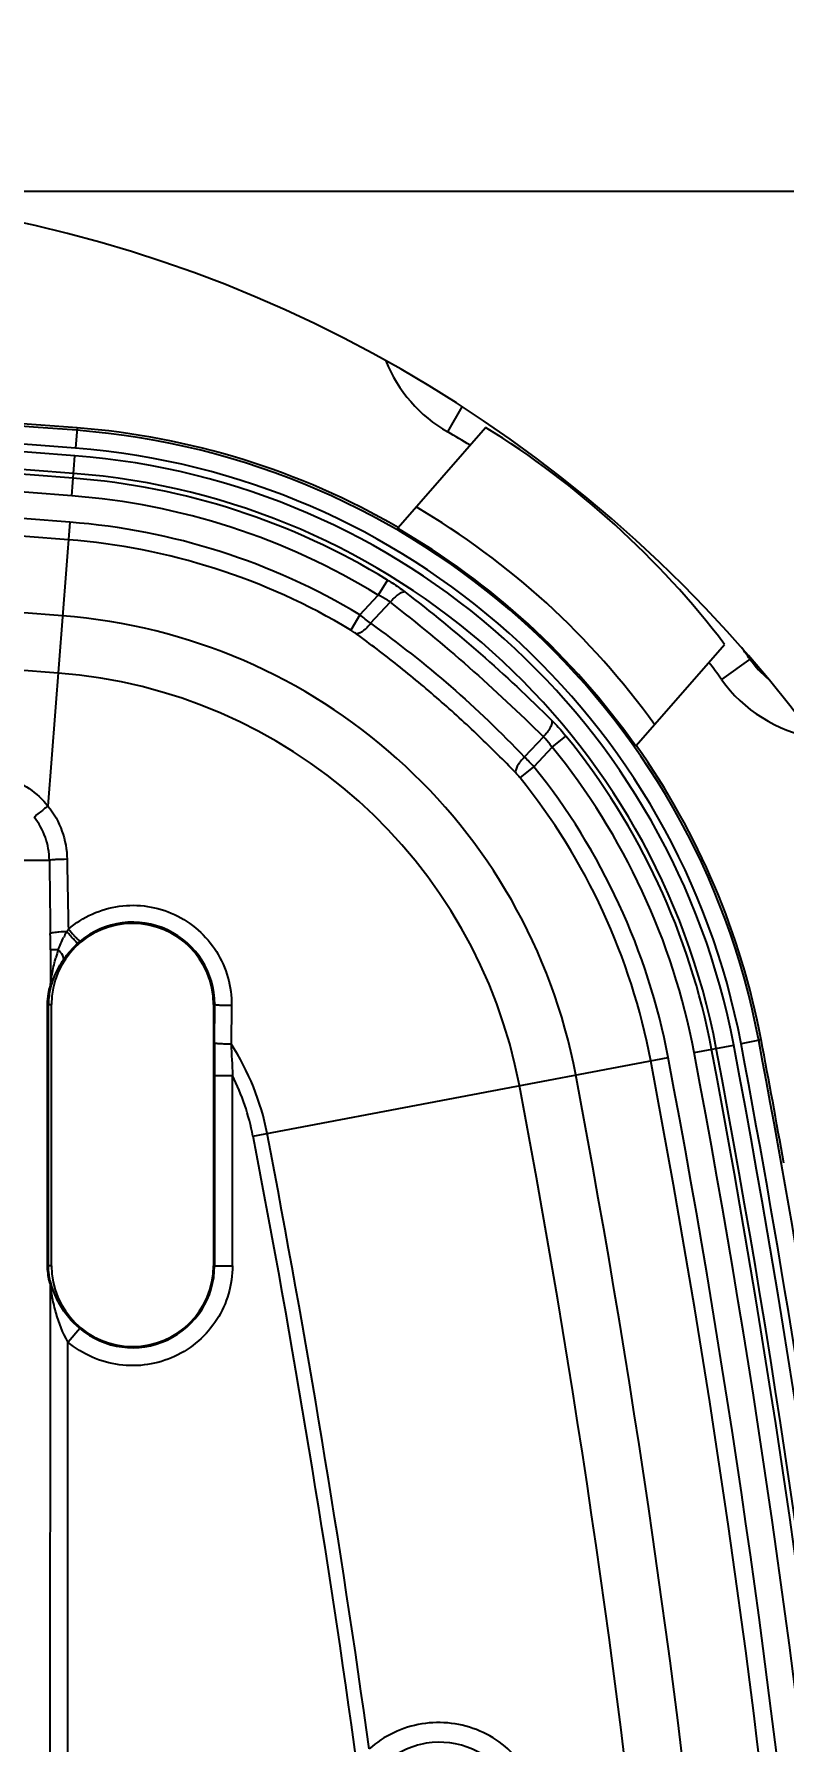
# Model space of a CAD drawing. Header units: millimetres. Extents: x 309 to 11345, y -1340 to 1318.
# Drawn here: x 10922.3 to 10964.1, y -428.5 to -333.2 of the extents above; entities that cross this region are included whole.
import ezdxf

# ---------------------------------------------------------------- set-up
doc = ezdxf.new("R2010")
doc.units = ezdxf.units.MM
doc.header["$LTSCALE"] = 16.335
doc.header["$PDMODE"] = 3
doc.header["$PDSIZE"] = 0.3125
doc.linetypes.add('HIDDEN', pattern=[0.2, 0.1, -0.1])
doc.layers.get('0').update_dxf_attribs({"linetype": 'CONTINUOUS'})
doc.layers.get('Defpoints').update_dxf_attribs({"linetype": 'CONTINUOUS'})
doc.layers.add('DEFAULT_2', color=8, linetype='HIDDEN')
doc.styles.get("Standard").update_dxf_attribs({"font": 'txt', "width": 0.8})
doc.dimstyles.new('STANDARD$0', dxfattribs={"dimscale": 2, "dimtxt": 3, "dimasz": 3, "dimexe": 1.25, "dimexo": 0.625, "dimgap": 0.5, "dimtad": 0, "dimdsep": 46, "dimlunit": 6, "dimtxsty": 'Standard', "dimblk": 'CLOSEDBLANK', "dimcen": 0, "dimclrt": 2, "dimazin": 2, "dimtfac": 2, "dimtmove": 1, "dimatfit": 3, "dimfxl": 0, "dimtolj": 1, "dimtzin": 0, "dimarcsym": 0})

# ---------------------------------------------------------------- blocks, each defined once
blk = doc.blocks.new('_ClosedBlank')
at = {"color": 0, "linetype": 'ByBlock', "lineweight": -2}
for p, q in [((-1, 0.1667), (0, 0)), ((-1, 0.1667), (-1, -0.1667)), ((0, 0), (-1, -0.1667))]:
    blk.add_line(p, q, dxfattribs=at)
blk = doc.blocks.new('*D579')
at = {"color": 4, "lineweight": -2}
for p, q in [((10560.464, -415.746), (10560.464, -306.518)), ((10980.464, -415.746), (10980.464, -306.518)), ((10580.464, -309.018), (10740.501, -309.018)), ((10960.464, -309.018), (10812.501, -309.018))]:
    blk.add_line(p, q, dxfattribs=at)
at = {"layer": 'Defpoints', "color": 0}
for p in [(10980.464, -309.018), (10560.464, -416.996), (10980.464, -416.996)]:
    blk.add_point(p, dxfattribs=at)
at = {"color": 4, "lineweight": -2, "xscale": 20, "yscale": 20, "zscale": 20, "rotation": 180}
blk.add_blockref('_ClosedBlank', (10560.464, -309.018), dxfattribs=at)
at = {"color": 4, "lineweight": -2, "xscale": 20, "yscale": 20, "zscale": 20}
blk.add_blockref('_ClosedBlank', (10980.464, -309.018), dxfattribs=at)
at = {"color": 6, "insert": (10776.501, -309.018), "char_height": 20, "attachment_point": 5}
blk.add_mtext('\\A1;420.00', dxfattribs=at)
blk = doc.blocks.new('*D580')
at = {"color": 4, "lineweight": -2}
for p, q in [((10862.224, -341.996), (11014.614, -341.996)), ((11012.114, -361.996), (11012.114, -428.04)), ((11012.114, -641.996), (11012.114, -500.04)), ((10887.434, -661.996), (11014.614, -661.996))]:
    blk.add_line(p, q, dxfattribs=at)
at = {"layer": 'Defpoints', "color": 0}
for p in [(10860.974, -341.996), (10886.184, -661.996), (11012.114, -661.996)]:
    blk.add_point(p, dxfattribs=at)
at = {"color": 4, "lineweight": -2, "xscale": 20, "yscale": 20, "zscale": 20}
for p, rotation in [((11012.114, -341.996), 90), ((11012.114, -661.996), 270)]:
    blk.add_blockref('_ClosedBlank', p, dxfattribs=dict(at, rotation=rotation))
at = {"color": 6, "insert": (11012.114, -464.04), "char_height": 20, "attachment_point": 5, "rotation": 90}
blk.add_mtext('\\A1;320.00', dxfattribs=at)

msp = doc.modelspace()

# ---------------------------------------------------------------- linework, layer by layer
at = {"color": 7, "linetype": 'Continuous'}
for p, q in [((10945.395, -355.435), (10946.202, -354.025)), ((10924.731, -355.207), (10924.643, -356.345)), ((10942.63, -360.766), (10947.51, -355.179)), ((10924.439, -358.998), (10924.611, -356.761)), ((10924.326, -360.47), (10923.109, -376.302)), ((10942.042, -363.694), (10941.526, -364.536)), ((10940.498, -365.638), (10941.526, -364.536)), ((10940.498, -365.638), (10939.989, -366.484)), ((10941.095, -366.109), (10942.196, -364.929)), ((10955.912, -372.921), (10960.835, -367.286)), ((10962.305, -368.066), (10960.658, -369.241)), ((10950.733, -372.435), (10949.676, -373.568)), ((10951.221, -373.023), (10951.987, -372.4)), ((10951.221, -373.023), (10950.204, -374.113)), ((10949.435, -374.731), (10950.204, -374.113)), ((10915.356, -379.325), (10923.192, -379.325)), ((10923.247, -384.328), (10923.247, -386.338)), ((10923.685, -384.328), (10923.247, -384.328)), ((10923.087, -401.949), (10923.087, -387.369)), ((10923.087, -387.369), (10923.311, -387.369)), ((10923.139, -401.949), (10923.139, -387.369)), ((10923.311, -401.949), (10923.311, -387.369)), ((10932.338, -387.369), (10932.338, -401.949)), ((10932.405, -387.369), (10932.338, -387.369)), ((10932.399, -389.516), (10932.405, -387.369)), ((10933.345, -387.423), (10933.319, -389.57)), ((10959.137, -390.058), (10961.341, -389.64)), ((10962.873, -389.35), (10961.751, -389.563)), ((10934.54, -394.72), (10957.686, -390.333)), ((10932.397, -391.338), (10932.397, -401.949)), ((10932.397, -391.338), (10933.401, -391.338)), ((10933.401, -401.948), (10933.401, -391.338)), ((10923.311, -401.949), (10923.087, -401.949)), ((10932.338, -401.949), (10933.401, -401.948)), ((10923.219, -501.993), (10923.246, -402.978)), ((10924.884, -405.45), (10924.238, -406.218)), ((10924.227, -501.996), (10924.227, -406.212))]:
    msp.add_line(p, q, dxfattribs=at)
for centre, radius, start, end in [((10905.464, -416.996), 75, 0, 90), ((10770.464, -2362.171), 2012.747, 85.604565, 94.395435), ((10770.464, -2362.171), 2011.743, 85.604565, 94.395435), ((10770.464, -2362.171), 2011.326, 85.604565, 94.395435), ((10949.368, -348.491), 8, 201.81367, 240.22143), ((10770.464, -2362.171), 2010.339, 85.604565, 94.395435), ((10770.464, -2362.171), 2010.069, 85.604565, 94.395435), ((10770.464, -2362.171), 2009.082, 85.604565, 94.395435), ((10770.464, -2362.171), 2012.885, 85.604565, 86.297036), ((10770.464, -2362.171), 2007.606, 85.604565, 94.395435), ((10921.504, -397.187), 41.967, 10.72729, 85.60457), ((10921.504, -397.187), 42.105, 59.8845, 85.60457), ((10921.504, -397.187), 49.407, 37.24434, 58.23958), ((10770.464, -2362.171), 2006.619, 85.604565, 94.395435), ((10921.504, -397.187), 48.105, 58.49581, 60.22143), ((10921.504, -397.187), 40.546, 10.72729, 85.60457), ((10921.504, -397.187), 40.963, 10.72729, 85.60457), ((10921.504, -397.187), 39.289, 58.48271, 85.60457), ((10921.504, -397.187), 39.559, 10.72729, 85.60457), ((10921.504, -397.187), 38.302, 58.48271, 85.60457), ((10770.464, -2362.171), 2002.364, 85.604565, 94.395435), ((10921.504, -397.187), 43.605, 35.67194, 59.50095), ((10921.504, -397.187), 36.826, 58.94968, 85.60457), ((10921.504, -397.187), 42.052, 35.1756, 59.89841), ((10921.504, -397.187), 35.839, 58.94995, 85.60457), ((10770.464, -2362.171), 1999.166, 85.604565, 94.395435), ((10921.504, -397.187), 31.584, 10.72729, 85.60457), ((10930.563, -378.871), 16.547, 50.46787, 53.10027), ((10921.504, -397.187), 50.058, 35.51724, 36.40977), ((10921.504, -397.187), 48.105, 35.51724, 36.92508), ((10967.17, -364.594), 6.046, 215.51724, 229.96342), ((10921.504, -397.187), 28.386, 10.7273, 85.60456), ((10967.17, -364.594), 8, 215.51724, 260.31428), ((10921.504, -397.187), 39.289, 10.72729, 39.11686), ((10921.504, -397.187), 38.302, 10.72729, 39.11686), ((10921.504, -397.187), 42.105, 10.72729, 35.19297), ((10937.534, -385.873), 17.287, 42.86702, 45.38117), ((10921.504, -397.187), 36.826, 10.72729, 38.79871), ((10921.504, -397.187), 35.839, 10.72729, 38.79876), ((11896.793, -369.746), 973.647, 180.563696, 180.804309), ((11496.414, -370.948), 572.296, 180.83383, 181.22339), ((10927.825, -387.369), 4.514, 0, 180), ((10927.834, -387.355), 4.571, 359.82419, 129.8185), ((10858.913, -384.276), 64.334, 0.49667, 0.76773), ((10853.158, -384.321), 70.089, 359.99479, 0.49326), ((10924.367, -392.399), 9.083, 91.29062, 93.92846), ((10928.759, -386.084), 5.365, 151.89611, 152.83124), ((10928.431, -385.906), 4.992, 148.77424, 151.9239), ((10929.009, -385.971), 5.525, 149.49776, 151.30499), ((10933.052, -375.762), 11.503, 220.06649, 222.353), ((10928.167, -387.743), 5.082, 129.89308, 132.03067), ((10931.525, -386.971), 8.274, 161.36703, 164.42095), ((11566.545, -391.245), 634.148, 179.843775, 180.008429), ((10921.432, -397.253), 14.153, 10.93378, 32.87412), ((10368.264, -501.996), 603.626, 349.272711, 10.727289), ((10368.264, -501.996), 604.043, 7.183154, 10.727289), ((10368.264, -501.996), 605.047, 7.171171, 10.727289), ((10368.264, -501.996), 605.185, 10.06455, 10.727289), ((10368.264, -501.996), 598.919, 349.272711, 10.727289), ((10368.264, -501.996), 599.906, 349.272711, 10.727289), ((10368.264, -501.996), 601.382, 349.272711, 10.727289), ((10368.264, -501.996), 602.369, 349.272711, 10.727289), ((10368.264, -501.996), 602.639, 349.272711, 10.727289), ((10921.393, -397.264), 13.39, 10.95248, 26.26388), ((10368.264, -501.996), 594.664, 349.272711, 10.727289), ((10368.264, -501.996), 591.466, 349.272711, 10.727289), ((10272.621, -522.083), 674.07, 7.872872, 10.89149), ((10272.744, -522.064), 674.738, 7.935565, 10.891806), ((10927.825, -401.949), 4.514, 180, 0), ((10927.825, -401.949), 4.572, 229.97242, 0.00127)]:
    msp.add_arc(centre, radius, start, end, dxfattribs=at)
for points, knots in [([(10942.042, -363.694), (10942.128, -363.747), (10942.46, -363.956), (10942.782, -364.183), (10943.014, -364.361)], [0, 0, 0, 0, 0.255576, 1, 1, 1, 1]), ([(10942.196, -364.929), (10942.145, -364.893), (10941.93, -364.748), (10941.703, -364.622), (10941.526, -364.536)], [0, 0, 0, 0, 0.240677, 1, 1, 1, 1]), ([(10943.014, -364.361), (10942.96, -364.353), (10942.824, -364.386), (10942.528, -364.555), (10942.325, -364.767), (10942.196, -364.929)], [0, 0, 0, 0, 0.159409, 0.392328, 1, 1, 1, 1]), ([(10943.014, -364.361), (10944.451, -365.469), (10947.267, -367.764), (10949.913, -370.253), (10951.202, -371.532)], [0, 0, 0, 0, 0.49981, 1, 1, 1, 1]), ([(10942.196, -364.929), (10943.688, -366.098), (10946.616, -368.51), (10949.382, -371.106), (10950.733, -372.435)], [0, 0, 0, 0, 0.500037, 1, 1, 1, 1]), ([(10940.301, -366.691), (10940.277, -366.673), (10940.175, -366.6), (10940.07, -366.533), (10939.989, -366.484)], [0, 0, 0, 0, 0.241165, 1, 1, 1, 1]), ([(10941.095, -366.109), (10940.973, -366.271), (10940.778, -366.484), (10940.49, -366.66), (10940.355, -366.697), (10940.301, -366.691)], [0, 0, 0, 0, 0.602771, 0.837741, 1, 1, 1, 1]), ([(10949.19, -374.453), (10948.518, -373.76), (10947.126, -372.366), (10944.931, -370.36), (10942.647, -368.454), (10941.077, -367.264), (10940.301, -366.691)], [0, 0, 0, 0, 0.245021, 0.499966, 0.754941, 1, 1, 1, 1]), ([(10941.095, -366.109), (10942.636, -367.216), (10945.628, -369.56), (10948.365, -372.197), (10949.676, -373.569)], [0, 0, 0, 0, 0.49994, 1, 1, 1, 1]), ([(10951.203, -371.532), (10951.218, -371.586), (10951.202, -371.73), (10951.068, -372.051), (10950.88, -372.285), (10950.733, -372.435)], [0, 0, 0, 0, 0.161148, 0.396288, 1, 1, 1, 1]), ([(10951.203, -371.532), (10951.27, -371.598), (10951.543, -371.877), (10951.8, -372.171), (10951.987, -372.4)], [0, 0, 0, 0, 0.242144, 1, 1, 1, 1]), ([(10951.221, -373.023), (10951.183, -372.969), (10951.032, -372.764), (10950.865, -372.57), (10950.733, -372.435)], [0, 0, 0, 0, 0.25681, 1, 1, 1, 1]), ([(10949.676, -373.568), (10949.521, -373.72), (10949.328, -373.951), (10949.191, -374.269), (10949.177, -374.403), (10949.19, -374.453)], [0, 0, 0, 0, 0.625882, 0.850691, 1, 1, 1, 1]), ([(10914.41, -378.787), (10914.463, -378.313), (10914.714, -377.373), (10915.484, -376.138), (10916.581, -375.18), (10917.908, -374.581), (10919.352, -374.391), (10920.789, -374.626), (10922.097, -375.266), (10922.81, -375.928), (10923.109, -376.302)], [0, 0, 0, 0, 0.124839, 0.249827, 0.374853, 0.499845, 0.624849, 0.749867, 0.874928, 1, 1, 1, 1]), ([(10949.435, -374.731), (10949.415, -374.707), (10949.336, -374.611), (10949.254, -374.519), (10949.19, -374.453)], [0, 0, 0, 0, 0.256455, 1, 1, 1, 1]), ([(10923.109, -376.302), (10922.946, -376.431), (10922.69, -376.636), (10922.433, -376.84), (10922.342, -376.918)], [0, 0, 0, 0, 0.633472, 1, 1, 1, 1]), ([(10923.109, -376.302), (10923.445, -376.717), (10923.978, -377.67), (10924.166, -378.742), (10924.178, -379.276)], [0, 0, 0, 0, 0.500193, 1, 1, 1, 1]), ([(10923.192, -379.325), (10923.187, -378.894), (10923.031, -378.028), (10922.609, -377.257), (10922.342, -376.918)], [0, 0, 0, 0, 0.499973, 1, 1, 1, 1]), ([(10924.178, -379.276), (10923.97, -379.278), (10923.684, -379.284), (10923.356, -379.306), (10923.235, -379.316), (10923.192, -379.325)], [0, 0, 0, 0, 0.633001, 0.867175, 1, 1, 1, 1]), ([(10924.248, -383.166), (10924.648, -382.828), (10925.546, -382.258), (10927.077, -381.819), (10928.673, -381.83), (10930.695, -382.437), (10932.77, -384.25), (10933.357, -386.384), (10933.345, -387.423)], [0, 0, 0, 0, 0.125429, 0.251006, 0.376596, 0.502236, 0.751065, 1, 1, 1, 1]), ([(10923.744, -383.337), (10923.632, -383.345), (10923.483, -383.357), (10923.316, -383.388), (10923.26, -383.403), (10923.241, -383.414)], [0, 0, 0, 0, 0.66216, 0.87563, 1, 1, 1, 1]), ([(10924.764, -383.969), (10924.743, -383.954), (10924.685, -383.883), (10924.554, -383.751), (10924.374, -383.55), (10924.235, -383.399), (10924.162, -383.318)], [0, 0, 0, 0, 0.087567, 0.305174, 0.631676, 1, 1, 1, 1]), ([(10924.907, -383.844), (10924.893, -383.846), (10924.852, -383.81), (10924.78, -383.752), (10924.674, -383.644), (10924.595, -383.56), (10924.551, -383.512)], [0, 0, 0, 0, 0.09016, 0.290667, 0.59796, 1, 1, 1, 1]), ([(10923.242, -386.521), (10923.277, -386.402), (10923.348, -386.138), (10923.557, -385.572), (10923.787, -385.146), (10923.973, -384.874)], [0, 0, 0, 0, 0.204746, 0.45365, 1, 1, 1, 1]), ([(10923.247, -386.338), (10923.282, -386.084), (10923.356, -385.549), (10923.479, -385.022), (10923.555, -384.749)], [0, 0, 0, 0, 0.474981, 1, 1, 1, 1]), ([(10923.973, -384.874), (10924.007, -384.8), (10923.917, -384.567), (10923.779, -384.419), (10923.685, -384.328)], [0, 0, 0, 0, 0.382041, 1, 1, 1, 1]), ([(10923.087, -387.369), (10923.087, -387.164), (10923.118, -386.814), (10923.198, -386.473), (10923.247, -386.338)], [0, 0, 0, 0, 0.588735, 1, 1, 1, 1]), ([(10923.242, -386.521), (10923.208, -386.636), (10923.163, -386.918), (10923.139, -387.203), (10923.139, -387.369)], [0, 0, 0, 0, 0.419329, 1, 1, 1, 1]), ([(10932.406, -387.369), (10932.412, -387.376), (10932.443, -387.38), (10932.499, -387.39), (10932.588, -387.398), (10932.758, -387.41), (10933.014, -387.418), (10933.231, -387.422), (10933.345, -387.423)], [0, 0, 0, 0, 0.029121, 0.091219, 0.185545, 0.310905, 0.637405, 1, 1, 1, 1]), ([(10932.399, -389.516), (10932.406, -389.523), (10932.439, -389.528), (10932.496, -389.538), (10932.584, -389.546), (10932.741, -389.556), (10932.989, -389.566), (10933.2, -389.569), (10933.319, -389.57)], [0, 0, 0, 0, 0.03216, 0.099201, 0.195619, 0.313283, 0.612909, 1, 1, 1, 1]), ([(10923.246, -402.978), (10923.226, -402.921), (10923.126, -402.588), (10923.089, -402.236), (10923.087, -401.949)], [0, 0, 0, 0, 0.173829, 1, 1, 1, 1]), ([(10923.242, -402.796), (10923.208, -402.68), (10923.158, -402.399), (10923.139, -402.114), (10923.139, -401.949)], [0, 0, 0, 0, 0.421284, 1, 1, 1, 1]), ([(10933.401, -401.949), (10933.401, -402.475), (10933.25, -403.534), (10932.589, -404.989), (10931.546, -406.202), (10930.206, -407.074), (10928.674, -407.536), (10927.075, -407.55), (10925.536, -407.116), (10924.63, -406.55), (10924.227, -406.212)], [0, 0, 0, 0, 0.124987, 0.250027, 0.375004, 0.499996, 0.62499, 0.749964, 0.875008, 1, 1, 1, 1]), ([(10924.884, -405.45), (10924.437, -405.078), (10923.886, -404.415), (10923.433, -403.458), (10923.3, -403.003), (10923.242, -402.796)], [0, 0, 0, 0, 0.551287, 0.796036, 1, 1, 1, 1]), ([(10924.223, -406.193), (10923.931, -405.696), (10923.614, -404.878), (10923.358, -403.782), (10923.282, -403.237), (10923.246, -402.978)], [0, 0, 0, 0, 0.511715, 0.768268, 1, 1, 1, 1]), ([(10950.63, -433.118), (10950.631, -432.57), (10950.47, -431.465), (10949.759, -429.954), (10948.644, -428.71), (10947.221, -427.837), (10945.611, -427.401), (10943.944, -427.434), (10942.355, -427.929), (10941.429, -428.545), (10941.021, -428.91)], [0, 0, 0, 0, 0.125089, 0.250186, 0.375294, 0.5004, 0.625475, 0.75045, 0.87528, 1, 1, 1, 1]), ([(10949.508, -433.119), (10949.508, -432.248), (10948.985, -430.467), (10946.886, -428.689), (10944.165, -428.332), (10942.505, -429.137), (10941.865, -429.718)], [0, 0, 0, 0, 0.250971, 0.501377, 0.750967, 1, 1, 1, 1])]:
    msp.add_open_spline(points, degree=3, knots=knots, dxfattribs=at)
for points in [[(10923.685, -384.328), (10923.771, -384.091), (10923.871, -383.858), (10923.986, -383.634)], [(10923.242, -386.521), (10923.251, -386.46), (10923.253, -386.399), (10923.247, -386.338)], [(10933.319, -389.57), (10933.347, -390.16), (10933.375, -390.749), (10933.401, -391.338)], [(10923.242, -402.796), (10923.251, -402.856), (10923.252, -402.918), (10923.246, -402.978)]]:
    msp.add_open_spline(points, degree=3, dxfattribs=at)
at = {"layer": 'DEFAULT_2', "color": 8, "linetype": 'HIDDEN'}
for p, q in [((10942.63, -360.766), (10942.594, -360.807)), ((10955.877, -372.962), (10955.912, -372.921))]:
    msp.add_line(p, q, dxfattribs=at)
for centre, radius, start, end in [((10928.119, -387.701), 5.018, 136.48345, 145.70667), ((10928.178, -387.756), 5.099, 132.03067, 136.48189)]:
    msp.add_arc(centre, radius, start, end, dxfattribs=at)

# ---------------------------------------------------------------- dimensions: what is measured, and where the dimension line sits
dim = msp.add_linear_dim(base=(10980.464, -309.018), p1=(10560.464, -416.996), p2=(10980.464, -416.996), dimstyle='STANDARD$0', override={"dimtxt": 10, "dimasz": 10, "dimgap": 0, "dimzin": 0, "dimclrd": 4, "dimclre": 4, "dimclrt": 6})
dim.commit()
dim.dimension.update_dxf_attribs({"geometry": '*D579', "text_midpoint": (10776.501, -309.018), "dimtype": 160})
dim = msp.add_linear_dim(base=(11012.114, -661.996), p1=(10860.974, -341.996), p2=(10886.184, -661.996), angle=90, dimstyle='STANDARD$0', override={"dimtxt": 10, "dimasz": 10, "dimgap": 0, "dimzin": 0, "dimclrd": 4, "dimclre": 4, "dimclrt": 6})
dim.commit()
dim.dimension.update_dxf_attribs({"geometry": '*D580', "text_midpoint": (11012.114, -464.04), "dimtype": 160})

doc.saveas('drawing.dxf')
